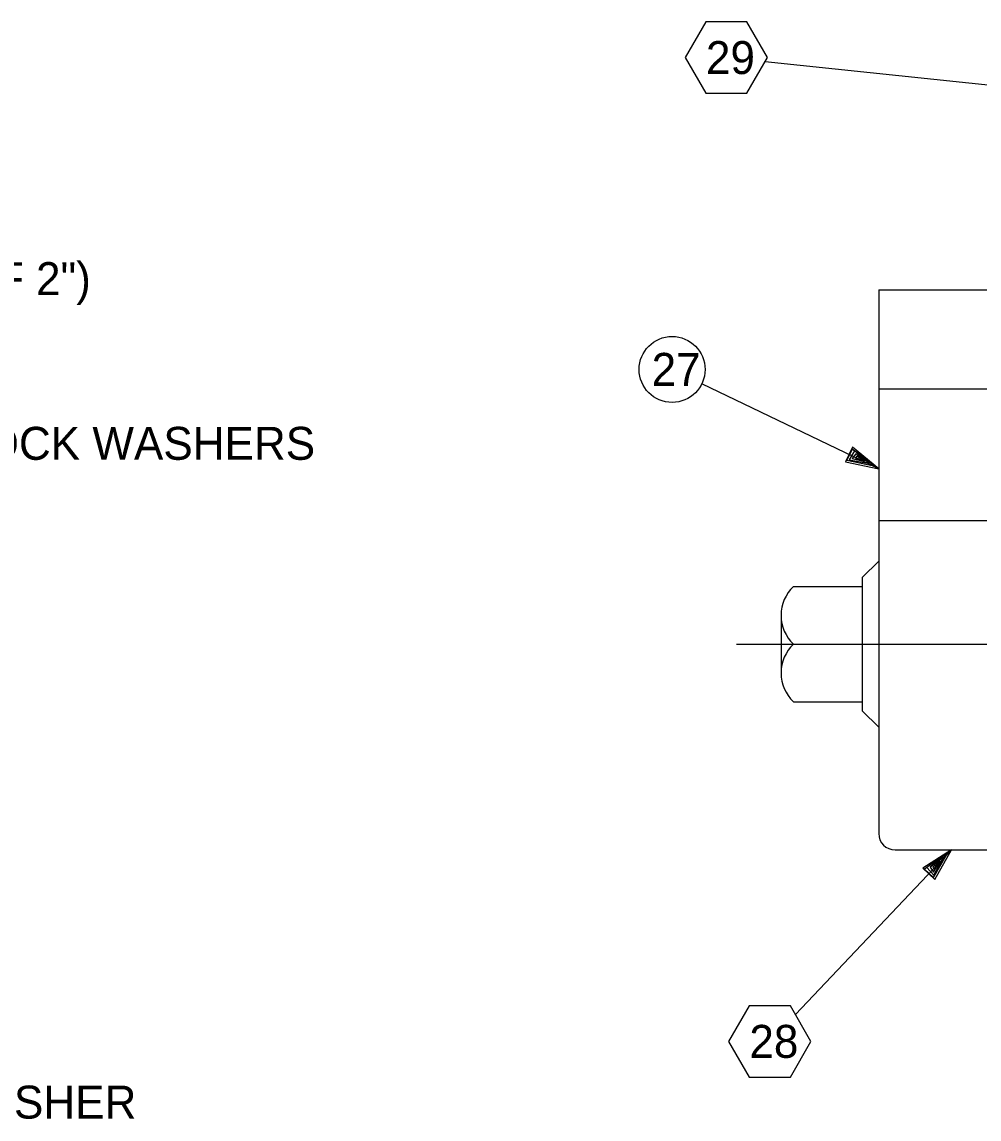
# Model space of a CAD drawing. Extents: x 0 to 34, y -1.5 to 22.
# Drawn here: x 8.187 to 11.818, y 5.248 to 9.412 of the extents above; entities that cross this region are included whole.
import ezdxf

# ---------------------------------------------------------------- set-up
doc = ezdxf.new("R2010")
doc.units = 0
for name, color, linetype in [('Level 10', 7, 'Continuous'), ('Level 2', 7, 'Continuous'), ('Level 3', 7, 'Continuous')]:
    doc.layers.add(name, color=color, linetype=linetype)

msp = doc.modelspace()

# ---------------------------------------------------------------- linework, layer by layer
at = {"layer": 'Level 10'}
for p, q in [((12.1846, 9.1371), (11.0065, 9.2609)), ((11.4371, 7.7156), (10.7658, 8.0389)), ((11.3379, 7.7977), (11.3111, 7.7419)), ((11.3368, 7.7906), (11.3163, 7.7482)), ((11.4371, 7.7156), (11.3368, 7.7906)), ((11.4371, 7.7156), (11.3379, 7.7977)), ((11.3163, 7.7482), (11.4182, 7.7269)), ((11.3449, 7.7844), (11.3253, 7.7506)), ((11.3253, 7.7506), (11.4024, 7.7356)), ((11.3504, 7.7729), (11.3364, 7.7552)), ((11.3364, 7.7552), (11.3831, 7.7438)), ((11.4182, 7.7269), (11.3449, 7.7844)), ((11.3537, 7.7635), (11.3493, 7.7545)), ((11.3493, 7.7545), (11.3736, 7.7495)), ((11.4024, 7.7356), (11.3504, 7.7729)), ((11.3831, 7.7438), (11.3537, 7.7635)), ((11.3111, 7.7419), (11.4371, 7.7156)), ((11.7134, 6.2695), (11.1211, 5.6454)), ((11.7134, 6.2695), (11.6049, 6.2002)), ((11.7134, 6.2695), (11.6113, 6.1968)), ((11.6967, 6.2549), (11.6196, 6.2027)), ((11.6454, 6.1644), (11.6967, 6.2549)), ((11.6498, 6.1575), (11.7134, 6.2695)), ((11.6837, 6.2426), (11.6323, 6.2044)), ((11.6323, 6.2044), (11.6448, 6.1856)), ((11.6699, 6.2266), (11.6422, 6.2047)), ((11.6422, 6.2047), (11.6495, 6.1978)), ((11.6448, 6.1856), (11.6699, 6.2266)), ((11.6459, 6.1736), (11.6837, 6.2426)), ((11.6495, 6.1978), (11.6616, 6.2193)), ((11.6049, 6.2002), (11.6498, 6.1575)), ((11.6113, 6.1968), (11.6454, 6.1644)), ((11.6196, 6.2027), (11.6459, 6.1736))]:
    msp.add_line(p, q, dxfattribs=at)
for points in [[(10.7811, 9.1411), (10.9373, 9.1411), (11.0154, 9.2764), (10.9373, 9.4117), (10.7811, 9.4117), (10.7029, 9.2764)], [(10.9459, 5.4077), (11.1021, 5.4077), (11.1803, 5.543), (11.1021, 5.6783), (10.9459, 5.6783), (10.8678, 5.543)]]:
    msp.add_lwpolyline(points, close=True, dxfattribs=at)
msp.add_circle((10.6532, 8.0931), 0.125, dxfattribs=at)
at = {"layer": 'Level 2'}
for p, q in [((11.4371, 8.3945), (24.7491, 8.3945)), ((11.4371, 8.3945), (11.4371, 8.0195)), ((11.4371, 8.0195), (24.7491, 8.0195)), ((10.8976, 7.0505), (14.3767, 7.0505))]:
    msp.add_line(p, q, dxfattribs=at)
at = {"layer": 'Level 3'}
for p, q in [((11.4371, 8.0195), (11.4371, 7.5195)), ((11.4371, 7.5195), (12.1871, 7.5195)), ((11.4371, 7.5195), (11.4371, 6.332)), ((11.4371, 7.3656), (11.3746, 7.3031)), ((11.3746, 7.3031), (11.3746, 6.7979)), ((11.1135, 7.2693), (11.3746, 7.2693)), ((11.0666, 7.1599), (11.0666, 6.9411)), ((11.1135, 7.0505), (11.3746, 7.0505)), ((11.1135, 6.8318), (11.3746, 6.8318)), ((11.3746, 6.7979), (11.4371, 6.7354)), ((11.4996, 6.2695), (12.1241, 6.2695))]:
    msp.add_line(p, q, dxfattribs=at)
for centre, radius, start, end in [((11.2177, 7.1599), 0.151, 133.6028, 226.3972), ((11.2177, 6.9411), 0.151, 133.6028, 226.3972), ((11.4996, 6.332), 0.0625, 180, 270)]:
    msp.add_arc(centre, radius, start, end, dxfattribs=at)

# ---------------------------------------------------------------- texts
at = {"layer": 'Level 10'}
for s, p in [('29', (10.7817, 9.214)), ('5/16-18 X 1 7/8" SOCKET HEAD CAP SCREWS (CUT OFF 2")', (3.75, 8.3751)), ('27', (10.5757, 8.0307)), ('5/16-18 X 1" SOCKET HEAD CAP SCREWS W/FLAT & LOCK WASHERS', (3.75, 7.7501)), ('28', (10.9465, 5.4806)), ('1/4-20 X 5/8" BUTTON HEAD CAP SCREWS W/LOCK WASHER', (3.75, 5.2501))]:
    msp.add_text(s, height=0.125, dxfattribs=at).set_placement(p)

doc.saveas('drawing.dxf')
